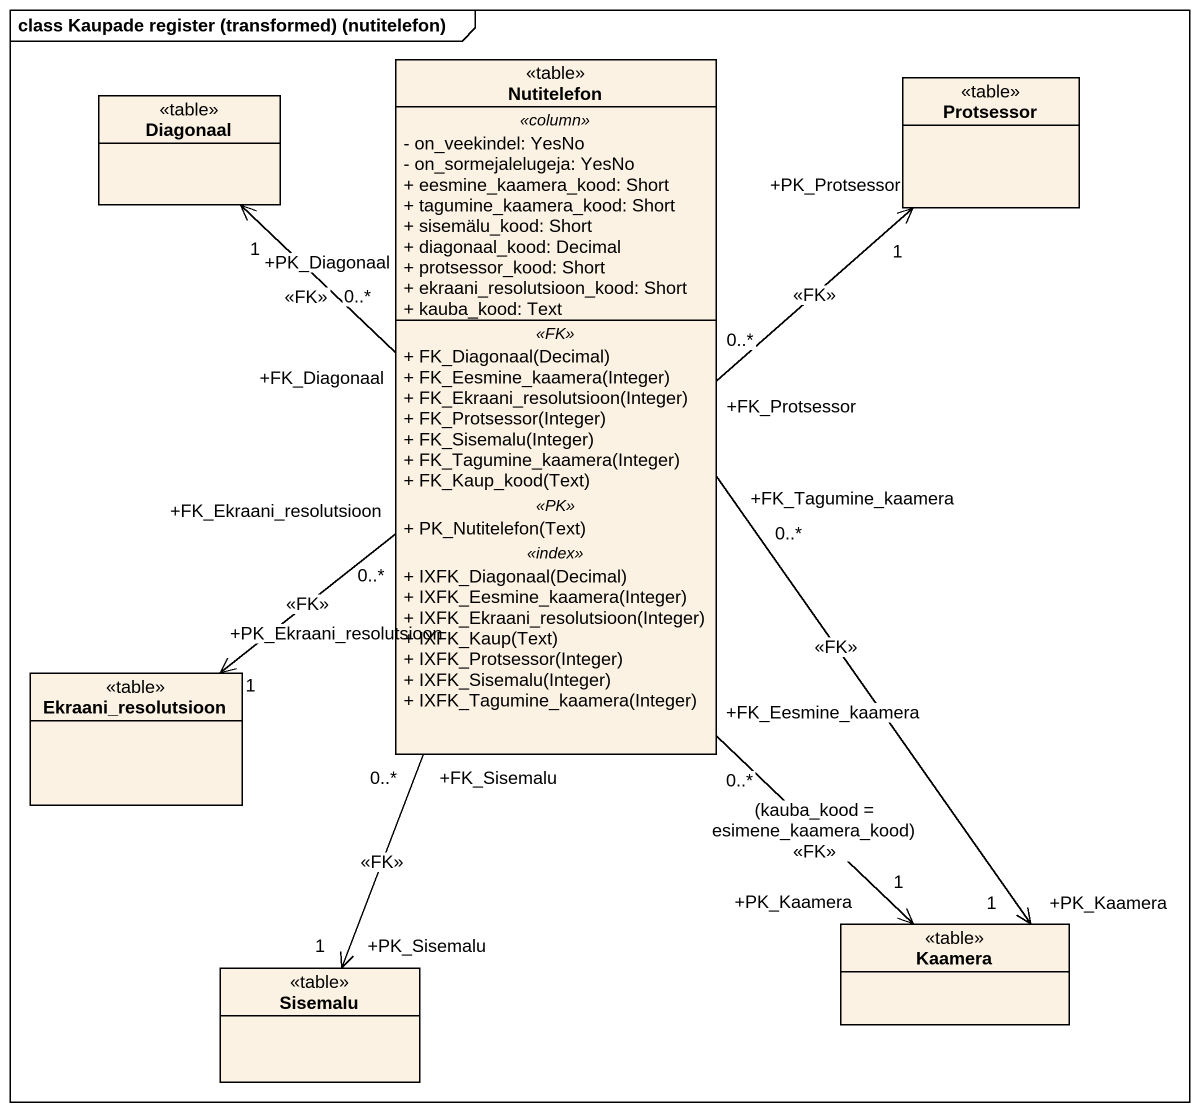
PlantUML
@startuml
mainframe class Kaupade register (transformed) (nutitelefon)
hide circle
hide empty members
skinparam classAttributeIconSize 0
class Nutitelefon <<table>> {
  .. <<column>> ..
  - on_veekindel: YesNo
  - on_sormejalelugeja: YesNo
  + eesmine_kaamera_kood: Short
  + tagumine_kaamera_kood: Short
  + sisemälu_kood: Short
  + diagonaal_kood: Decimal
  + protsessor_kood: Short
  + ekraani_resolutsioon_kood: Short
  + kauba_kood: Text
  .. <<FK>> ..
  + FK_Diagonaal(Decimal)
  + FK_Eesmine_kaamera(Integer)
  + FK_Ekraani_resolutsioon(Integer)
  + FK_Protsessor(Integer)
  + FK_Sisemalu(Integer)
  + FK_Tagumine_kaamera(Integer)
  + FK_Kaup_kood(Text)
  .. <<PK>> ..
  + PK_Nutitelefon(Text)
  .. <<index>> ..
  + IXFK_Diagonaal(Decimal)
  + IXFK_Eesmine_kaamera(Integer)
  + IXFK_Ekraani_resolutsioon(Integer)
  + IXFK_Kaup(Text)
  + IXFK_Protsessor(Integer)
  + IXFK_Sisemalu(Integer)
  + IXFK_Tagumine_kaamera(Integer)
}
class Protsessor <<table>>
class Diagonaal <<table>>
class Ekraani_resolutsioon <<table>>
class Kaamera <<table>>
class Sisemalu <<table>>
Nutitelefon "+FK_Protsessor\n0..*" -up-> "+PK_Protsessor\n1" Protsessor : <<FK>>
Nutitelefon "+FK_Diagonaal\n0..*" -up-> "+PK_Diagonaal\n1" Diagonaal : <<FK>>
Nutitelefon "+FK_Ekraani_resolutsioon\n0..*" --> "+PK_Ekraani_resolutsioon\n1" Ekraani_resolutsioon : <<FK>>
Nutitelefon "+FK_Eesmine_kaamera\n0..*" --> "+PK_Kaamera\n1" Kaamera : (kauba_kood = esimene_kaamera_kood)\n<<FK>>
Nutitelefon "+FK_Tagumine_kaamera\n0..*" --> "+PK_Kaamera\n1" Kaamera : <<FK>>
Nutitelefon "+FK_Sisemalu\n0..*" --> "+PK_Sisemalu\n1" Sisemalu : <<FK>>
@enduml
